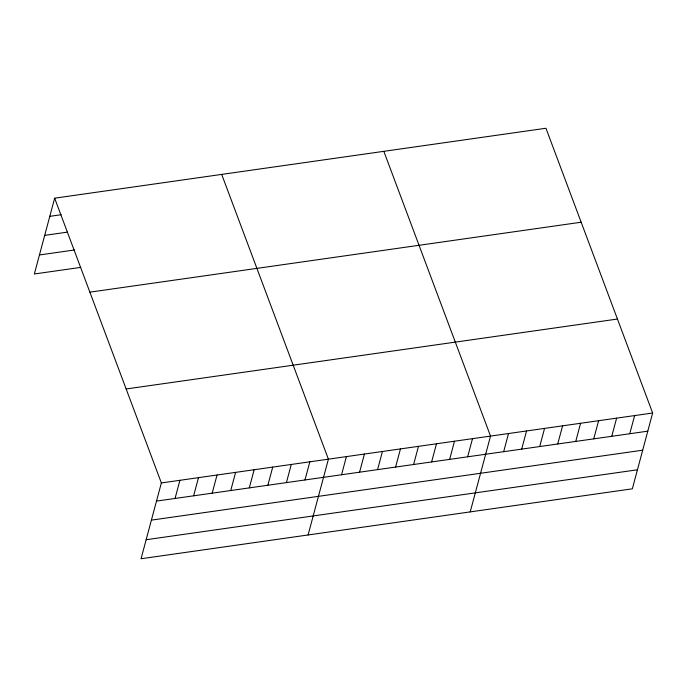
<?xml version="1.0" encoding="UTF-8"?>
<svg xmlns="http://www.w3.org/2000/svg" width="687" height="687" viewBox="0 0 687 687"><rect width="100%" height="100%" fill="white"/><g stroke="black" fill="none" stroke-linecap="round" stroke-linejoin="round"><path stroke-width="1.03" d="M54.659 198.182L161.368 482.944L141.05 558.746L632.341 488.818L652.65 413.016L545.95 128.254L54.659 198.182L34.35 273.984L80.748 267.38M175.056 498.461L179.925 480.307M193.622 495.816L198.483 477.663M212.18 493.18L217.04 475.018M230.738 490.535L235.607 472.381M249.295 487.89L254.164 469.736M267.861 485.254L272.722 467.091M286.419 482.609L291.279 464.455M304.976 479.964L309.846 461.81M308.094 534.975L328.403 459.174L221.695 174.404M341.551 474.76L346.411 456.606M359.567 472.192L364.428 454.038M377.575 469.633L382.444 451.479M395.592 467.066L400.461 448.912M413.608 464.506L418.469 446.344M431.616 461.939L436.485 443.785M449.633 459.371L454.502 441.217M467.649 456.812L472.51 438.658M470.217 511.892L490.527 436.09L383.827 151.329M503.674 451.677L508.543 433.523M521.691 449.118L526.551 430.964M539.699 446.55L544.568 428.396M557.715 443.991L562.584 425.837M575.732 441.423L580.592 423.269M593.748 438.856L598.609 420.702M611.756 436.297L616.625 418.143M629.773 433.729L634.633 415.575M49.799 216.336L61.143 214.722M44.698 235.366L67.386 232.137M39.451 254.963L74.505 249.974M89.877 292.155L581.159 222.219M126.15 388.979L617.441 319.043M161.368 482.944L652.65 413.016M156.499 501.098L647.789 431.17M151.406 520.128L642.688 450.191M146.151 539.724L637.433 469.788"/></g></svg>
